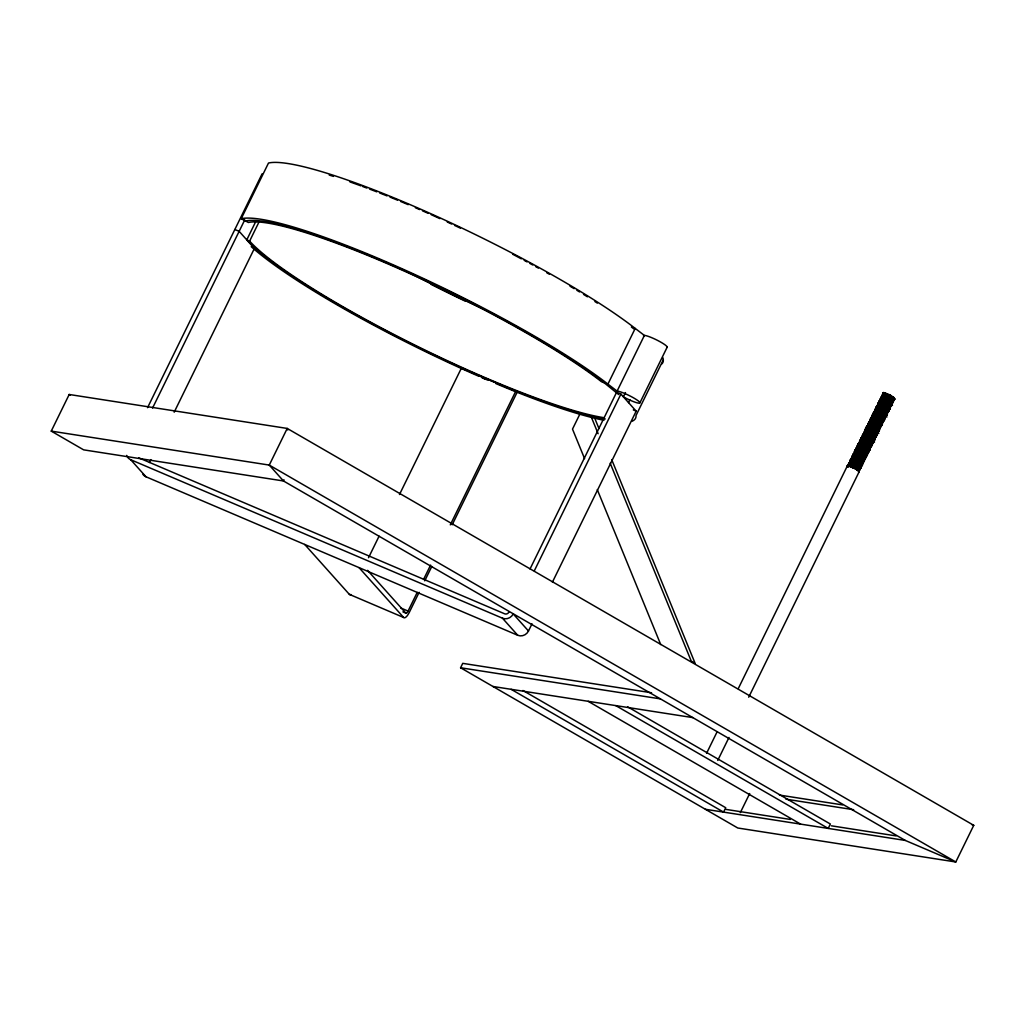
<?xml version="1.0" encoding="UTF-8"?>
<svg xmlns="http://www.w3.org/2000/svg" width="1025" height="1025" viewBox="0 0 1025 1025"><rect width="100%" height="100%" fill="white"/><g stroke="black" fill="none" stroke-linecap="round" stroke-linejoin="round"><path stroke-width="1.5" d="M886.894 395.099C891.686 396.598 897.733 402.018 892.916 397.572L890.52 395.227L854.863 468.207L851.711 467.08L887.599 394.33L883.191 392.716L883.909 393.984L883.383 392.524L894.3 397.982M853.197 467.772L888.97 394.856L887.599 393.792M283.976 479.764L283.477 480.968L83.64 449.847L51.25 431.115L69.2 394.484L287.218 428.437L973.75 825.33L955.8 861.974L737.782 828.008L460.584 667.762L462.736 663.354L651.567 692.772M147.562 407.668L262.131 173.802M241.208 218.722L268.499 163.026A222.707 32.531 26.1 0 1 434.177 215.212A222.707 32.531 26.1 0 1 635.205 328.423L644.392 335.431L617.101 391.127L607.915 384.106A222.707 32.531 26.1 0 0 406.899 270.907A222.707 32.531 26.1 0 0 241.208 218.722L248.409 222.489A214.468 31.327 26.1 0 1 407.95 272.74A214.468 31.327 26.1 0 1 601.534 381.748L604.084 382.697L618.652 394.523M152.558 408.065L244.744 219.901M605.25 418.969A217.761 31.813 26.1 0 1 411.063 343.721A217.761 31.813 26.1 0 1 246.782 239.863L255.878 221.297M603.917 417.675A214.468 31.327 26.1 0 1 412.678 343.99A214.468 31.327 26.1 0 1 249.639 241.093L258.736 222.528M149.535 462.506L150.944 459.623M174.173 412.204L254.418 248.409L239.145 231.33L234.853 229.498M368.513 557.741L379.071 536.19M399.481 494.524L461.429 368.077L515.754 391.243L516.959 392.588L452.204 524.774M402.889 611.861L405.823 613.117A3.306 1.102 -66.9 0 0 408.065 611.079L417.213 592.399M423.543 579.471L430.59 565.095M450.295 524.864L515.754 391.243M419.123 592.309L409.27 612.425A8.251 2.768 -66.9 0 1 403.671 617.511L349.333 594.346L304.707 544.454M424.747 580.816L431.794 566.453M579.983 413.844L572.501 429.116L584.583 458.636M607.915 384.106L635.205 328.423M530.028 568.99L616.614 392.255L616.166 391.486L617.691 391.14A13.197 1.922 26.1 0 1 632.938 397.508A13.197 1.922 26.1 0 1 639.267 403.184A13.197 1.922 26.1 0 1 625.122 397.803L623.379 396.854L625.481 392.562M534.32 570.81L620.907 394.074L616.614 392.255M628.543 402.62L629.939 399.763M639.933 402.774L667.211 347.078M142.898 474.293A8.251 7.675 -41.8 0 0 145.998 476.792L517.74 635.282A8.251 7.675 -41.8 0 0 528.49 631.003L532.001 623.815M552.411 582.149L636.179 411.153L620.907 394.074M663.303 359.826L636.012 415.522A222.707 32.531 26.1 0 1 631.784 421.339M706.558 753.337L717.116 731.786M738.231 688.685L847.355 465.863C850.519 465.017 860.821 468.925 858.361 471.154C861.243 470.039 846.381 463.838 848.123 466.926A6.598 0.961 26.1 0 1 853.197 467.708A6.598 0.961 26.1 0 1 858.45 471.82M848.726 465.798L847.983 464.581L849.289 464.12L849.007 462.698L850.519 462.659L857.72 465.273L861.064 467.836L859.296 468.194L860.795 468.182L860.27 466.734L861.525 466.055L852.044 461.365L849.725 461.237L850.161 462.877L849.725 461.237M850.865 458.713L851.98 458.457C854.568 456.266 868.393 465.645 860.667 460.11C856.413 457.47 849.212 455.407 851.903 460.853C851.416 456.509 860.718 463.928 863.217 463.441C861.256 460.725 851.058 455.92 851.596 459.943M852.39 455.6L853.517 457.56L852.39 455.6L853.415 455.523C855.529 452.743 867.445 462.583 864.011 457.534C861.974 454.024 850.071 454.818 854.491 453.486C854.107 450.359 868.098 456.048 864.818 457.97L864.382 458.431C862.499 460.225 866.087 462.16 862.666 459.315C860.744 458.213 851.673 452.973 853.031 457.009M853.108 454.139L853.748 455.548M857.797 465.978C861.589 467.4 859.77 467.528 860.167 469.463L857.733 470.36L855.862 469.219L867.842 445.452C873.697 446.452 867.637 449.911 870.135 449.117C868.944 445.606 863.217 444.876 859.847 443.594C857.4 445.837 857.502 449.565 854.632 451.82C852.134 448.361 872.454 455.958 864.242 456.266L866.548 456.445L866.727 453.537L860.142 450.398L855.465 449.514L856.387 451.692C851.89 443.556 871.007 452.192 867.406 453.486C869.815 451.769 866.971 448.912 862.947 447.989C861 447.489 858.412 445.683 856.605 446.99C858.45 449.629 855.324 446.195 857.72 446.733L860.488 446.657L869.584 450.436L863.332 447.015L857.528 445.298L863.665 446.516L868.88 449.142L869.674 450.257L868.226 451M855.26 449.732L855.901 451.154M857.413 445.337L858.54 447.297L857.413 445.337L858.438 445.26C862.115 443.518 866.907 448.912 870.392 448.783M858.771 445.286C855.644 438.636 873.172 445.298 869.853 447.707L869.418 448.168C866.445 448.104 871.058 450.59 868.931 450.372C867.611 449.783 870.251 448.566 868.7 449.642L867.598 450.206L868.957 451.718L867.688 452.102L868.867 451.897L862.614 448.476L856.81 446.759L865.779 449.667L867.983 451.102L856.81 446.759M860.231 442.185L859.757 441.378L861.038 440.545C862.422 439.571 860.206 436.202 864.613 438.239C867.329 439.52 871.519 440.071 872.928 442.787C872.48 443.505 870.468 445.683 872.288 444.722C872.032 441.967 867.393 441.391 865.164 440.135C860.974 436.65 857.272 444.171 861.282 440.673C865.946 441.506 874.953 445.427 869.354 447.682M860.91 438.2L862.025 437.931C863.793 435.651 885.254 448.015 867.637 438.213C855.913 433.998 877.003 439.507 872.864 441.724M861.717 436.548L861.82 437.175C863.434 439.2 860.244 435.638 862.743 436.471L865.51 436.407L874.607 440.173C873.467 437.137 860.667 432.012 863.575 437.047C860.231 430.948 870.981 434.395 874.632 437.419C875.465 439.225 873.62 439.558 875.171 438.2C876.106 436.432 874.722 434.92 871.506 433.908C869.648 433.447 864.652 430.308 863.973 432.768C863.204 433.37 865.741 431.653 865.382 430.462C870.148 430.602 880.18 435.113 874.376 437.419M862.435 435.087L863.088 436.496M864.498 430.872L865.805 430.41L865.523 428.988L868.918 429.437L875.35 432.127L877.567 434.126L875.811 434.485L877.31 434.472L876.785 433.024L878.041 432.345L874.953 430.103L867.752 427.476L865.933 427.938L867.163 429.718L865.779 431C862.935 432.588 868.354 428.335 867.534 426.067C872.313 426.208 882.333 430.718 876.529 433.024M865.305 429.219L866.445 431.179L865.215 429.398L866.33 429.142C868.098 426.861 889.572 439.225 871.955 429.424C853.108 423.376 883.012 431.551 877.028 433.05L875.683 433.716C873.133 432.87 867.227 428.424 865.779 431M869.712 421.044C872.096 418.777 879.002 422.582 881.641 425.016C878.95 427.463 882.679 427.617 878.938 424.798C875.722 423.056 868.226 419.545 869.367 424.183C864.69 425.99 876.132 427.002 877.836 429.321L879.181 428.655C882.563 425.939 863.627 419.43 868.598 426.784C864.933 423.12 872.262 424.939 873.71 426.003C877.592 427.284 879.783 428.706 878.925 431.384L867.932 427.118L866.022 427.758L866.676 429.167M866.74 426.285L867.88 428.245L866.74 426.285L867.778 426.208C868.841 425.144 865.292 426.502 867.393 427.694M869.136 426.656L867.65 425.26L868.649 425.132L868.393 423.133M868.828 424.773C868.316 420.327 877.08 425.093 879.834 426.797C882.102 425.196 869.572 421.39 869.61 421.852C872.557 421.442 882.563 428.104 879.937 426.067C884.895 424.337 872.916 420.993 870.417 420.199C869.93 421.672 867.675 424.017 870.11 421.621C870.353 418.418 873.71 418.162 877.964 420.711C879.399 421.583 882.602 422.262 882.333 424.209C879.309 424.119 882.858 424.645 882.358 423.543C884.319 420.301 876.413 418.341 872.775 417.213C870.673 417.482 869.943 421.736 871.365 418.879L873.057 418.495L882.205 422.672L883.076 422.082C879.54 419.725 869.174 414.407 871.007 420.212M881.872 423.158L882.423 424.03L881.487 424.132L871.519 419.789L869.623 420.429L870.263 421.839M881.551 422.761C883.23 422.915 882.397 418.866 883.858 421.096L872.954 416.855L871.058 417.495L871.698 418.905M871.775 416.035L871.865 416.65C873.479 418.674 870.302 415.125 872.8 415.958L875.568 415.881L884.665 419.661L878.412 416.24L872.403 414.741L873.62 416.522L872.493 414.561L875.03 414.472L882.525 417.47L884.498 419.814L882.986 419.84L884.588 419.622L883.524 418.738M886.907 415.074L885.139 415.433L886.907 415.074L883.563 412.511L876.362 409.898L874.85 409.936L875.132 411.358L873.928 411.627L875.055 413.588C869.994 405.977 892.877 421.954 885.395 415.433C881.974 413.511 878.169 411.32 874.133 411.409C874.261 413.062 873.543 414.062 872.672 414.997L874.158 416.393M874.645 410.167L875.67 410.09C879.027 408.206 885.023 414.126 887.291 413.472C884.152 411.217 875.068 407.463 875.465 409.321C877.067 406.72 889.162 412.05 886.356 413.998L885.011 414.664L877.72 411.486L874.953 411.55M888.252 412.332L887.125 411.409L889.059 410.679L888.265 409.564L884.421 407.527L878.438 405.938L888.97 410.858L878.797 406.771L876.08 407.232L876.721 408.642L875.991 407.425L877.797 406.963L886.113 410.141L888.342 412.153L887.073 412.537L888.252 412.332L882.089 408.719L876.196 407.194L885.574 411.243L887.048 412.768M878.873 404.247C877.887 399.955 887.778 405.298 889.918 406.912C891.737 410.282 883.038 401.941 878.348 402.799L878.335 403.466C879.873 404.977 876.055 404.593 878.643 406.259L877.72 404.081L881.128 404.529L888.419 407.707L889.777 409.218L888.521 409.603L889.777 409.218L888.983 408.104L890.968 405.964L885.203 402.556L879.155 401.147L880.078 403.338L878.95 401.377C880.244 398.366 884.895 400.429 888.585 402.248C893.3 403.107 889.841 407.028 891.686 404.491C893.672 401.416 886.382 399.571 882.922 398.341C879.719 396.572 879.553 402.428 881.41 398.366L884.178 398.302L893.275 402.069L887.022 398.648L881.218 396.931L882.243 398.93C878.771 394.317 888.316 398.302 890.02 399.314C894.428 400.698 892.455 402.735 890.892 403.709M883.96 392.537C883.793 393.792 883.23 394.792 881.82 395.509L882.474 396.918L882.025 395.278L888.073 396.688L894.082 400.416L892.327 400.788L893.992 400.608L893.3 399.314L894.556 398.635L894.018 397.841L890.174 395.804L882.743 393.818L883.678 396.009M882.448 394.228L883.934 393.408L884.216 394.907M847.483 465.798C849.212 463.736 851.916 464.133 855.708 466.144C860.026 467.451 860.142 469.117 858.873 470.898C863.204 466.747 856.131 464.581 848.918 462.89M858.399 470.027C860.577 468.707 853.697 466.9 852.416 466.144C848.175 465.183 848.61 464.94 849.507 462.89C850.776 457.868 856.375 460.635 861.705 463.8C861.308 468.015 860.321 465.478 862.973 463.121C865.958 460.225 851.442 454.216 852.313 458.47M860.552 465.632L861.602 466.529C862.32 466.99 854.312 461.391 850.314 461.237L849.635 461.417C849.968 463.71 857.143 462.98 859.885 465.965L862.409 465.094L861.141 463.403L862.819 462.237L862.947 463.774L861.448 463.8L863.217 463.441L851.749 458.303L851.954 459.725L850.353 459.956L851.365 461.955C849.264 459.213 852.557 458.226 853.569 456.42C853.479 453.614 865.215 458.7 863.908 460.635C862.589 460.046 865.228 458.828 863.665 459.905L862.755 460.097C858.668 456.753 849.174 457.432 855.004 453.498C852.928 447.963 867.163 454.78 865.472 456.099C863.012 454.523 853.428 449.437 854.466 454.075C852.762 450.142 867.573 456.996 864.818 457.97M853.594 455.318L853.312 453.908L855.644 454.037L858.335 446.977L859.232 446.708L862.653 438.188L863.716 437.547L863.37 436.714M857.105 450.231L855.978 448.271L860.411 449.142L867.355 452.384L867.906 453.037L866.727 453.537L867.522 454.652L865.574 455.382L866.407 454.908L864.754 453.742L855.375 449.693L865.625 453.268L867.432 454.831L865.817 455.497C862.986 455.702 868.239 458.636 864.318 457.944M858.617 445.068C860.628 438.982 865.689 435.048 867.675 427.925C869.636 425.234 871.071 422.3 871.98 419.123C873.877 418.174 872.672 414.331 876.657 416.688C878.374 417.162 886.753 420.583 882.269 421.301M859.68 440.904C863.883 441.544 867.919 443.453 871.493 445.721C869.956 447.131 870.545 444.325 871.66 446.003L860.231 441.762L859.77 440.724L865.574 442.428L871.827 445.849L870.071 446.221M872.544 442.211L873.095 443.082L872.147 443.184L861.115 437.97L865.433 438.879M862.217 437.739C863.678 434.638 864.318 429.424 871.468 434.318C882.077 441.288 870.11 432.512 863.985 432.102L873.377 436.15L874.837 437.688M862.935 436.266L862.64 434.856M876.016 435.907L876.132 434.882L876.683 435.753L875.734 435.856L865.267 431.512L864.793 430.462L870.609 432.178L876.849 435.599L875.094 435.958M867.24 427.476L867.534 426.067M870.827 420.148L870.545 418.738L873.953 419.187L876.823 413.318C878.822 414.126 887.278 416.65 884.203 418.392L882.679 419.43L883.768 421.275M872.262 417.213L871.98 415.804L874.312 415.932L874.94 413.088L876.823 413.318L886.164 393.203M873.877 414.343C873.364 410.32 884.857 414.613 885.305 418.162L873.326 413.049L875.747 412.998L878.438 405.938M878.143 403.017C880.501 399.391 886.638 403.632 890.968 405.964L890.097 406.541L879.066 401.326L880.667 401.095L881.09 398.405L882.282 397.803L881.897 396.752L883.729 394.868L883.332 393.818L885.523 394.407M880.501 398.405L886.394 399.929L892.557 403.542L881.064 399.263L880.59 398.213M848.123 466.926L847.355 465.863L848.572 465.581M851.762 457.688C852.877 455.433 865.446 461.019 862.666 462.365M865.19 456.791L854.03 452.448L854.491 453.921M854.722 451.641L855.209 452.448L855.452 450.18L856.926 450.603M861.487 439.2L860.193 439.661L861.41 441.442L860.385 440.097L862.678 438.879L862.192 438.328L861.192 438.457L861.653 439.417M863.396 437.406L861.91 436.983L862.384 437.79M863.345 434.062C865.805 431.358 862.512 436.407 863.152 433.613C866.01 433.306 875.593 436.996 874.082 438.521L864.331 434.446L862.627 435.523L862.909 436.855L862.922 436.099M866.983 430.077L865.497 429.654L865.958 430.628M873.441 416.893L871.955 416.47L872.903 417.995M877.028 409.564L875.555 409.142L876.029 409.949M879.591 402.787L879.142 401.813L878.899 404.081M883.499 396.368L882.012 395.945L882.961 397.469M883.191 392.716L883.729 394.356C879.207 394.804 892.391 397.162 894.71 399.135M883.409 393.1L883.934 393.831M848.059 465.824L859.373 470.449L858.297 470.757M884.921 392.767C881.308 403.004 875.068 409.795 871.545 418.687M852.159 458.085L852.134 458.841M852.877 456.625L853.338 457.932M857.182 447.835L857.643 449.129M868.79 449.463L857.618 445.119L858.361 447.669M861.487 439.033L861.961 440.34M862.204 437.572L862.192 438.328L861.91 436.983M864.895 432.076C866.202 431.166 862.525 432.396 864.626 433.216L864.344 433.921M866.509 428.77L866.497 429.526L867.701 428.617L867.24 427.31M877.4 431.871L876.939 431.153L878.028 430.59C882.794 429.065 864.242 421.339 868.418 427.143M869.93 421.813L872.698 421.749L881.795 425.516L875.542 422.095L869.738 420.378M870.827 419.981L870.802 420.737M871.545 418.52L871.519 419.276M872.262 417.047L871.237 417.931L871.724 418.738M884.498 419.814C883.87 417.367 869.866 412.037 873.249 415.625L874.158 415.42M875.85 409.718L875.824 410.474M876.567 408.257L876.542 409.013L876.08 407.232M888.739 408.117L890.494 407.745L879.027 402.62L878.515 405.49L876.708 405.951L876.747 408.488M879.975 401.3C881.679 398.968 903.256 411.409 885.587 401.582M891.34 400.942L891.699 401.774C895.53 403.094 890.2 399.904 893.108 399.814L893.685 399.212L893.915 400.57L882.999 396.329L881.013 397.162L882.064 399.302M882.307 396.534L881.295 397.418L881.577 398.751L880.488 399.071L881.052 399.686M852.159 458.252L851.788 457.022L852.877 456.791M857.182 447.989L855.978 448.271L856.733 449.334M857.899 446.528L857.528 445.298M866.522 428.937L866.151 427.707M872.98 415.753L872.608 414.523L873.877 413.921L873.672 414.869M875.85 409.885L875.478 408.655L876.567 408.424M877.285 406.963L877.592 405.541M880.885 399.635L880.693 399.827C877.272 400.198 888.368 401.006 890.046 403.44C893.198 405.042 889.008 405.938 890.328 407.899L888.726 407.822M881.603 398.161C881.436 394.433 889.956 400.134 892.48 401.095M882.32 396.701L882.615 395.291M861.602 464.107C858.104 462.416 854.068 459.751 850.238 459.994C851.557 461.673 848.213 463.095 850.699 461.775L850.417 460.443L852.621 459.392M858.13 443.876L859.309 444.184L858.758 442.595L859.642 442.185L866.445 444.581M865.356 431.743L864.78 431.128M869.367 423.671L868.905 421.89M872.237 417.803L871.955 416.47M874.389 413.408L874.12 412.076L875.107 411.947M877.259 407.553L876.798 405.772L878.002 405.49L878.31 404.081L889.533 408.898L888.444 409.206C886.446 408.117 877.451 402.799 878.463 406.63M879.181 405.17L877.285 406.797M882.294 397.29L882.012 395.945M854.837 454.113L851.327 462.826L849.007 462.698L849.443 464.338L848.79 462.928L849.469 464.171M847.983 464.581C850.468 464.825 850.135 462.877 851.775 463.287L873.313 419.315M867.842 445.452L891.763 395.945M857.733 470.36L856.862 469.873L892.916 397.572L882.653 393.997L883.204 395.291M893.582 397.175L893.915 398.161M864.318 457.65L865.254 457.893L865.574 455.382M865.036 456.189L866.637 456.266L866.074 455.407M863.14 435.048C867.355 436.099 875.248 437.995 873.979 441.455C872.249 441.942 874.146 438.316 875.324 438.713L874.697 437.816M875.183 435.484C880.193 436.291 866.433 430.18 864.703 430.641M891.699 401.774L893.275 402.069M869.597 447.682C870.955 446.554 871.827 444.709 871.66 443.594C869.341 442.441 860.5 437.79 861.038 440.545M871.801 444.517L870.776 444.466L872.377 444.542L872.147 443.184L870.661 443.979C868.098 443.133 862.204 438.674 860.744 441.25M868.854 424.183L878.553 427.861L880.77 425.593L879.937 426.067M890.251 404.708L891.763 404.977L891.532 403.619L890.046 404.414L890.328 405.49M894.12 397.649C892.532 399.622 893.441 402.172 891.391 403.735M860.488 467.003C859.77 464.863 860.59 467.515 859.168 467.426L850.788 463.928L848.264 464.838M867.663 452.345C866.945 450.206 867.765 452.858 866.343 452.768C863.358 449.168 855.222 450.923 856.183 448.04M868.098 423.543L868.982 423.133C871.596 423.876 883.076 427.233 878.502 429.001M882.025 423.03C884.716 419.545 886.138 412.088 889.687 409.398L888.56 408.475M889.2 408.373C887.868 406.348 880.219 402.338 878.694 404.619M861.269 464.171L862.32 465.055L860.731 465.273M854.453 451.384C857.22 451.308 868.623 454.792 865.1 456.971C863.639 458.265 865.023 461.737 862.166 462.339M863.908 460.635L864.562 460.699M866.778 454.78L865.753 454.728L867.355 454.805C869.11 451.397 860.641 449.642 856.682 448.232M858.245 443.838C861.231 444.12 870.609 447.041 869.059 448.771C869.456 450.001 867.496 452.166 868.867 451.897M868.931 450.372L869.584 450.436M873.864 440.302L874.53 440.148L873.479 439.251M874.581 438.841L874.197 437.79M877.028 433.05L877.4 434.28L875.811 434.203M880.654 424.593L881.128 425.465L880.116 425.695M874.761 410.128L880.654 411.653L886.817 415.266C883.089 415.894 888.137 417.867 884.293 415.163C882.153 414.446 873.249 408.924 874.568 413.037M875.273 408.885C877.49 407.835 890.302 412.985 885.869 413.972M877.925 407.732C873.479 402.146 893.031 410.474 887.304 411.038M889.662 408.053L889.277 407.015M888.175 409.885L887.881 408.808L890.238 405.669C891.366 404.004 889.226 407.591 891.212 406.284M893.339 400.544L889.328 397.867M876.529 432.742C882.448 431.487 871.417 426.08 866.868 426.246M878.771 428.155L880.27 428.424C878.848 425.785 881.269 428.066 879.117 428.258L878.374 428.219L879.732 429.731L877.964 430.09L879.463 430.064L879.335 428.527M717.743 760.422L728.993 737.436M748.711 697.205L859.206 471.641M740.306 812.671L749.698 793.517M854.85 452.589L854.658 451.167L855.926 450.564L855.721 451.512M881.731 395.688L887.829 396.995M874.85 409.936L875.286 411.576M871.686 416.214L872.57 415.804M865.215 429.398C867.893 428.514 877.759 432.717 876.247 434.113L875.504 434.088L875.965 434.805M858.04 444.056L861.103 444.235M643.457 335.79L644.968 335.444A13.197 1.922 26.1 0 1 659.741 341.556A13.197 1.922 26.1 0 1 666.852 347.449M893.134 398.853L894.633 399.109L894.223 398.123M888.97 410.858L887.291 410.756L888.316 410.807M887.599 412.268C889.726 412.486 885.113 410 888.086 410.064L888.662 409.475L888.893 410.833M887.535 413.792L885.856 413.69M882.333 424.209L879.424 421.826L874.684 420.019M881.128 425.465L880.116 425.413L881.039 425.644C881.154 424.581 883.166 423.351 880.706 422.492M880.898 427.143L880.437 426.093M879.014 431.205L877.246 431.563M874.466 436.958C880.808 434.818 872.634 430.282 865.433 429.18M876.042 437.239L875.299 437.368M874.697 439.994L872.941 440.353M863.844 462.16L862.166 462.057M862.499 464.914L860.731 464.978L861.743 465.03M891.609 402.248C892.813 402.71 893.044 399.788 892.391 401.275C889.572 401.364 894.799 404.708 890.892 403.427M891.43 402.62L892.25 402.146L890.763 402.94L891.045 404.029M887.125 411.409L887.945 410.935L886.446 411.743L886.023 414.279M886.356 413.998L886.74 415.227C883.742 414.484 886.958 416.252 885.677 414.343M883.307 420.224L882.141 420.532L882.423 421.608M882.089 421.672L882.922 421.198L881.423 421.993L880.988 424.542M878.284 430.487L878.835 431.358C876.234 432.742 879.271 428.309 878.118 430.41M877.067 431.922L877.887 431.461L876.401 432.255L876.683 433.332M876.132 434.882L874.966 435.189L875.248 436.266M874.914 436.317L875.734 435.856L874.248 436.65L873.812 439.2M873.979 439.277L873.723 439.379C871.967 440.289 874.248 442.659 872.006 443.312M872.762 440.724L873.582 440.25L873.005 440.852C870.174 441.045 875.427 443.979 871.506 443.287M871.109 445.145L872.454 444.568L867.791 441.826M869.892 446.58L870.712 446.118L869.213 446.913C866.663 446.054 860.769 441.608 859.309 444.184M869.853 447.707L869.213 446.913L869.507 447.989M869.815 447.951L870.225 448.937L868.713 448.681M864.857 456.843C865.843 455.613 866.266 457.47 864.754 457.573L855.824 453.665L853.287 454.575M863.204 461.263L862.755 460.097L862.32 462.647M861.769 464.197L860.603 464.504C858.053 463.646 852.159 459.2 850.699 461.775M861.051 465.657L860.603 464.504L860.885 465.581M856.823 469.847L857.643 469.565M869.136 425.683L866.932 426.733L867.214 428.066C864.869 428.604 869.469 430.936 866.022 427.758M879.142 401.813L880.129 401.685M870.084 422.197L869.085 422.326L869.572 423.133M865.062 432.46L864.062 432.588L864.536 433.396M858.591 445.657L857.605 445.785L857.361 448.053M853.569 455.907L852.569 456.035L852.339 458.316M847.547 466.298L848.546 466.17M883.704 418.367C888.931 417.867 871.647 409.987 873.851 414.51M878.681 428.629L880.193 427.95M858.578 469.668C864.101 467.784 842.46 462.044 851.711 467.08M867.957 426.016C868.662 422.774 875.798 427.668 878.835 428.937M879.066 401.326L890.879 406.143M876.196 407.194L886.369 410.948M873.326 413.049C875.35 412.768 888.175 418.354 883.793 417.905M871.891 415.983L873.505 416.009M871.173 417.457L882.986 422.262M870.456 418.917L874.773 419.827M862.55 435.036L864.178 435.061M861.833 436.509L862.512 436.33M861.115 437.97C864.703 438.905 873.262 440.353 871.66 443.594M855.375 449.693L865.536 453.447M853.223 454.088L864.472 458.252M852.505 455.561L861.384 458.649M851.07 458.482C853.095 458.201 865.92 463.787 861.538 463.338M848.2 464.351L854.004 466.067L860.257 469.488L858.578 469.386L859.501 469.617L859.117 468.566M890.469 406.412L890.494 405.567M889.034 409.334C888.701 407.95 879.488 403.261 877.618 404.926M885.446 416.662L885.459 415.83M878.976 429.859L879.002 429.027M873.236 441.583L873.262 440.75M858.873 470.898L858.899 470.052M865.753 455.01C868.623 455.92 866.061 451.102 866.535 454.037L865.446 454.6L865.907 455.318M51.25 431.115L269.267 465.081L955.8 861.974L905.254 840.423L283.477 480.968L269.267 465.081L287.218 428.437L287.782 429.988M460.584 667.762L660.433 698.883M492.961 686.481L692.81 717.603M779.436 795.067L842.627 804.907M785.932 799.167L853.671 809.712M725.649 809.353L790.352 819.436M831.39 825.817L896.106 835.9M705.405 809.289L905.254 840.423M881.09 398.405L889.38 401.493M875.35 410.128L886.574 414.933M868.892 423.312L879.463 427.656M862.422 436.509L873.095 440.66M850.225 461.429L861.692 466.554L860.103 466.26M893.044 399.032L893.967 399.263L893.582 398.213M890.981 403.248L892.48 403.504L891.929 402.646M890.161 404.888L891.097 405.131L890.712 404.081M885.946 413.498L886.881 413.741M883.704 418.085L884.639 418.315L884.242 417.265M883.294 421.07L882.269 421.019L883.204 421.249C883.806 419.43 876.9 417.636 874.658 416.573M881.641 422.3L882.576 422.531M881.551 422.479L883.14 422.556L882.589 421.698M880.923 423.761L881.846 423.991L880.834 423.94M878.681 428.347L879.604 428.578L879.219 427.528M876.618 432.563L878.118 432.819L877.567 431.948M875.901 434.023L876.823 434.254M873.659 438.597C878.156 438.674 861.807 431.012 863.819 434.869M871.583 442.813L873.095 443.082L866.919 439.687M871.493 443.005L872.429 443.236L872.044 442.185M869.431 447.208L870.942 447.477L870.392 446.605M869.341 447.4C875.043 447.682 855.503 438.841 859.975 444.376M868.623 448.86L869.559 449.091L869.174 448.053M867.278 451.615L868.213 451.846M866.561 453.076L868.072 453.332L867.509 452.473M866.471 453.255L867.406 453.486L867.022 452.448M864.408 457.47L865.92 457.739L865.356 456.868M862.256 461.865L863.178 462.096M861.448 463.518L862.371 463.748L861.987 462.698M859.296 467.912L860.885 467.989L860.334 467.131M883.473 395.676L893.198 399.622M873.415 416.201L883.14 420.148M868.393 426.451L878.668 431.064M972.11 824.805L973.75 825.33M884.101 400.775L879.873 399.686L880.321 401.313M865.331 435.625L874.363 439.853M855.99 454.677L864.382 458.431M866.292 440.968L860.488 439.251L860.923 440.891M862.473 444.927L870.058 448.643M246.782 239.863L249.639 241.093M633.322 409.936L636.179 411.153M483.185 378.187L487.593 380.07M138.747 457.829L504.62 613.796A3.306 3.075 -41.8 0 0 508.912 612.092M126.716 455.407A8.251 7.675 -41.8 0 0 130.713 459.713L502.468 618.203L517.74 635.282M400.724 607.953L408.065 611.079M876.26 420.634L879.335 422.005M856.387 465.094L851.775 463.287L850.263 466.49M889.098 394.497L890.52 395.227M627.595 706.789L830.365 824.023L828.213 828.418L615.782 705.61M588.158 701.305L800.602 824.113M522.942 690.491L725.726 807.726L723.573 812.12L511.129 689.312M890.763 401.967L891.763 402.556M862.755 459.123L863.755 459.713M862.166 464.773L850.353 459.956L850.878 461.404M631.374 327.001L633.873 328.91M878.271 405.362L879.194 406.131M878.182 405.554L879.104 406.31M873.159 415.804L874.069 416.573M868.137 426.067L869.046 426.836M862.678 439.84L861.192 438.457M861 438.008L862.589 440.02M855.926 450.987L856.836 451.743M852.621 460.366L851.134 458.969M850.955 458.534L852.531 460.545M881.141 399.507L880.385 398.443M873.966 414.164L873.21 413.101M871.096 420.019L870.34 418.956M868.854 424.606L868.188 423.351L869.392 423.082L869.021 421.852M859.603 443.479C858.412 442.134 860.564 441.186 860.513 443.274M859.514 443.658L858.95 443.031L860.321 442.006L859.565 440.942M856.644 449.514L856.08 448.899L857.451 447.874L856.695 446.81M528.49 631.003L513.205 613.924A8.251 7.675 -41.8 0 1 502.468 618.203M367.565 570.348L405.823 613.117M359.032 567.619L403.671 617.511M130.713 459.713L145.998 476.792M865.126 458.726C863.793 462.057 864.921 455.497 865.19 459.2C862.204 458.457 865.42 460.212 864.139 458.303M885.293 415.753C883.781 414.087 886.83 415.125 885.203 415.932L884.293 416.137L883.858 418.674M880.27 426.003L879.988 424.927L881.487 424.132L881.705 425.49M866.702 429.001L867.163 429.718M870.942 445.055C869.418 443.402 872.467 444.427 870.853 445.247L869.93 445.452L870.225 446.528M861.666 439.264L862.14 439.968M859.45 468.515C857.938 466.849 860.974 467.887 859.36 468.694L858.45 468.899L858.732 469.975M851.621 459.777L852.082 460.494M894.082 398.238L894.633 399.109M892.647 401.172L893.198 402.043M887.612 411.435L888.175 412.293M886.894 412.896L887.458 413.767M875.414 436.355L875.965 437.214M868.944 449.539L869.507 450.411M863.921 459.802L864.472 460.661M594.154 416.791L598.984 428.591M611.682 459.584L695.091 663.265L691.196 661.01L610.208 463.249M590.874 416.009L598.126 433.729M597.28 489.63L660.741 644.597M879.412 403.145L879.617 402.197L878.233 402.838C880.36 404.644 875.837 403.812 878.156 405.721M350.819 594.487A8.251 2.768 -66.9 0 1 349.333 594.346M245.526 220.977A217.761 31.813 26.1 0 1 407.527 272.009A217.761 31.813 26.1 0 1 604.084 382.697M603.968 420.276A222.707 32.531 26.1 0 1 495.844 383.568M485.607 379.212A222.707 32.531 26.1 0 1 481.378 377.379M478.534 376.149A222.707 32.531 26.1 0 1 251.228 246.666M662.893 357.751A222.707 32.531 26.1 0 1 661.907 363.888M465.222 301.119A217.761 31.813 26.1 0 1 431.102 284.386M329.23 175.057A217.761 31.813 26.1 0 1 333.458 176.39M349.961 181.925A217.761 31.813 26.1 0 1 361.069 185.909M362.683 186.499A217.761 31.813 26.1 0 1 366.822 188.049M369.615 189.1A217.761 31.813 26.1 0 1 376.752 191.842M379.66 192.982A217.761 31.813 26.1 0 1 387.027 195.903M390.012 197.108A217.761 31.813 26.1 0 1 397.546 200.195M400.583 201.451A217.761 31.813 26.1 0 1 408.193 204.654M415.356 207.716A217.761 31.813 26.1 0 1 419.622 209.574M422.492 210.83A217.761 31.813 26.1 0 1 428.271 213.379M431.166 214.673A217.761 31.813 26.1 0 1 439.93 218.632M447.259 222.002A217.761 31.813 26.1 0 1 451.641 224.039M454.562 225.41A217.761 31.813 26.1 0 1 460.379 228.152M512.654 254.238A217.761 31.813 26.1 0 1 521.315 258.825M524.198 260.363A217.761 31.813 26.1 0 1 527.055 261.913M529.912 263.451A217.761 31.813 26.1 0 1 532.757 265.001M535.588 266.551A217.761 31.813 26.1 0 1 538.394 268.102M546.709 272.727A217.761 31.813 26.1 0 1 549.426 274.264M570.002 286.193A217.761 31.813 26.1 0 1 574.141 288.666M576.87 290.306A217.761 31.813 26.1 0 1 579.561 291.946M583.533 294.38A217.761 31.813 26.1 0 1 587.428 296.802M594.936 301.555A217.761 31.813 26.1 0 1 597.344 303.118M485.325 309.934A214.468 31.327 26.1 0 1 416.522 276.34M415.125 275.623A214.468 31.327 26.1 0 1 412.281 274.123M69.2 394.484A4.946 4.433 -81.1 0 1 70.136 395.214"/></g></svg>
